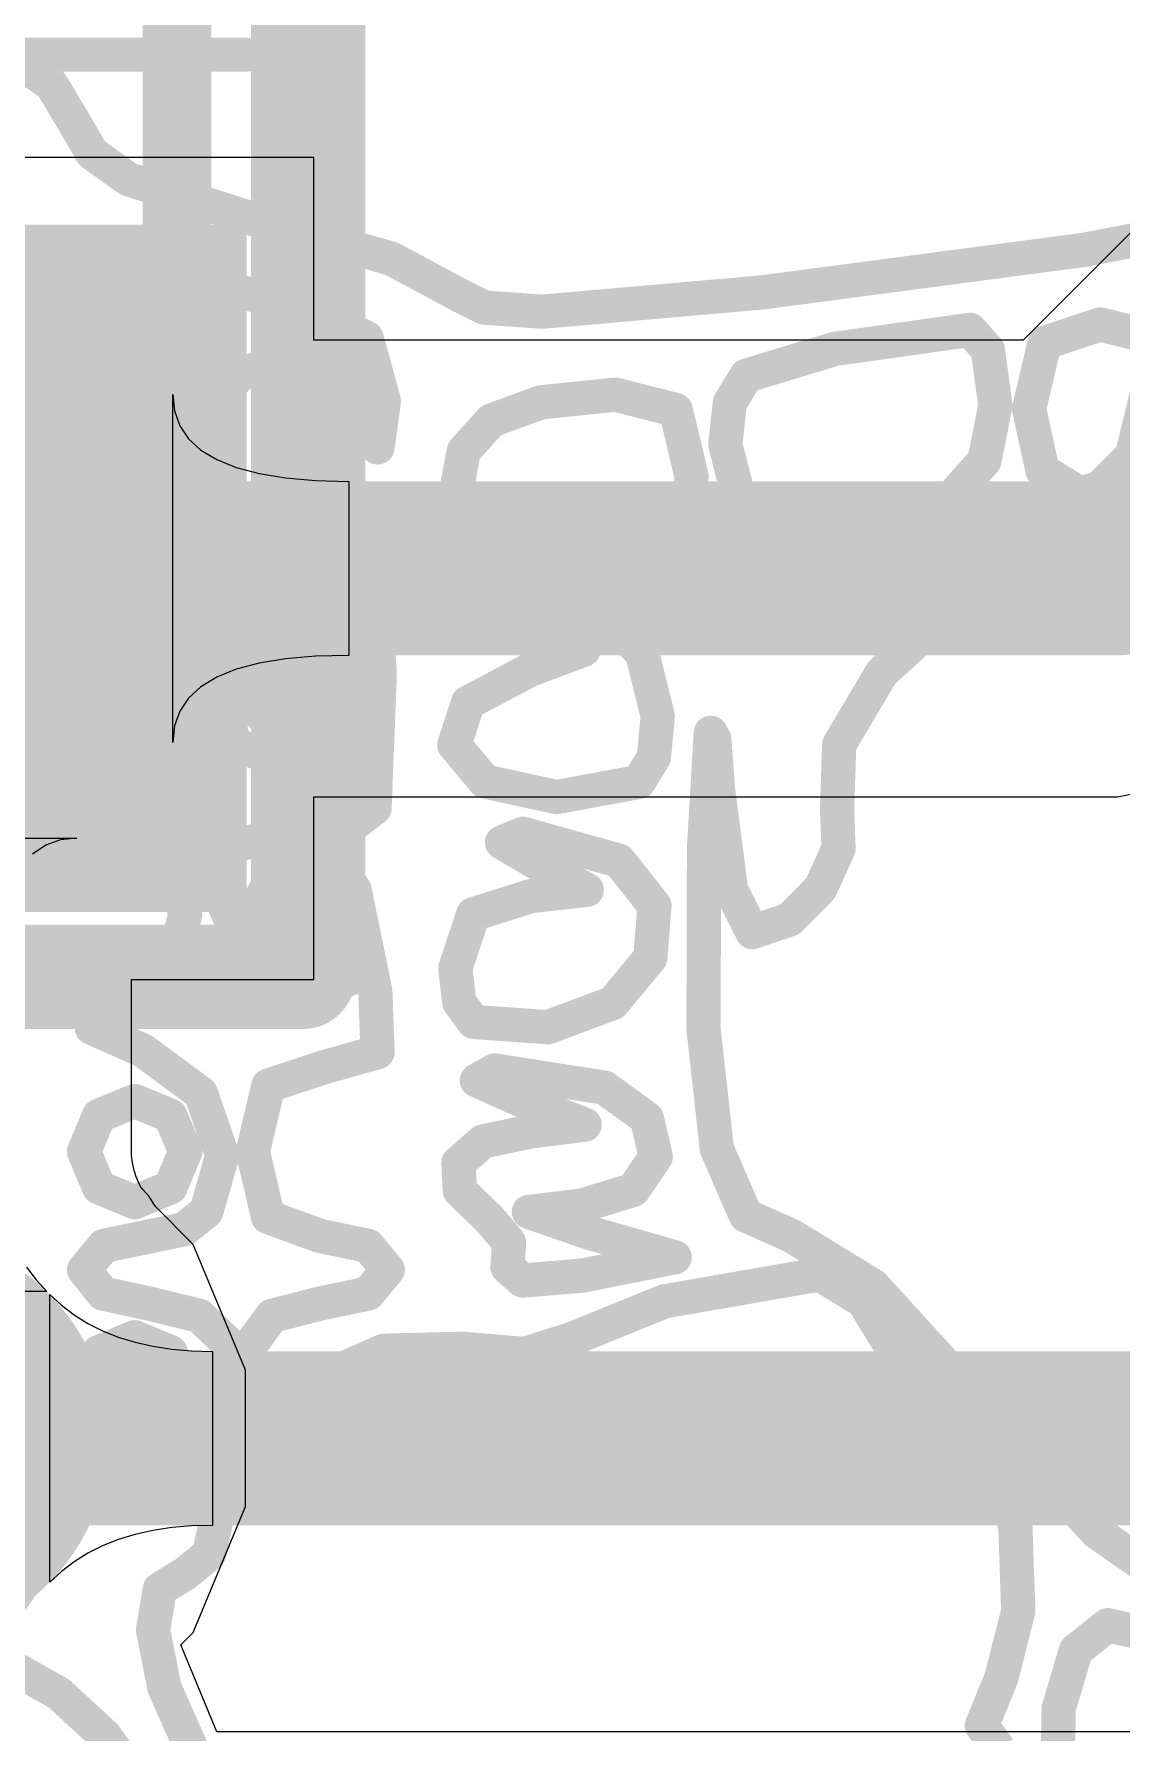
# Model space of a CAD drawing. Header units: inches. Extents: x 1.37 to 4.6, y 1.74 to 5.29.
# Drawn here: x 3.4752 to 3.5377, y 2.7634 to 2.8609 of the extents above; entities that cross this region are included whole.
import ezdxf

# ---------------------------------------------------------------- set-up
doc = ezdxf.new("R2010")
doc.units = ezdxf.units.IN
doc.header["$MEASUREMENT"] = 0
for name, color, linetype in [('BottomLayer', 5, 'Continuous'), ('BottomOverlay', 54, 'Continuous'), ('Mechanical13', 56, 'Continuous'), ('Mechanical15', 56, 'Continuous'), ('TopLayer', 1, 'Continuous'), ('TopOverlay', 2, 'Continuous'), ('TopPaste', 8, 'Continuous'), ('TopSolder', 216, 'Continuous')]:
    doc.layers.add(name, color=color, linetype=linetype)

# ---------------------------------------------------------------- blocks, each defined once
blk = doc.blocks.new('CAP_0603_167')
at = {"layer": 'TopLayer'}
blk.add_hatch(color=1, dxfattribs=at).paths.add_polyline_path([(0.011779, 0.018748), (0.043276, 0.018748), (0.043276, -0.012748), (0.011779, -0.012748)])
at = {"layer": 'TopPaste'}
blk.add_hatch(color=8, dxfattribs=at).paths.add_polyline_path([(0.011779, 0.018748), (0.043276, 0.018748), (0.043276, -0.012748), (0.011779, -0.012748)])
at = {"layer": 'TopSolder'}
blk.add_hatch(color=216, dxfattribs=at).paths.add_polyline_path([(0.007779, 0.022748), (0.047276, 0.022748), (0.047276, -0.016748), (0.007779, -0.016748)])
at = {"layer": 'Mechanical13', "const_width": 0.003937}
for points in [[(0.029496, 0.018748), (-0.033496, 0.018748)], [(0.029496, -0.012748), (0.029496, 0.018748)]]:
    blk.add_lwpolyline(points, dxfattribs=at)
at = {"layer": 'Mechanical13', "const_width": 0.001969}
blk.add_lwpolyline([(0.028512, 0.018748, 1), (0.03048, 0.018748, 1)], format="xyb", close=True, dxfattribs=at)
blk.add_lwpolyline([(0.028512, 0.018748, 1), (0.03048, 0.018748, 1)], format="xyb", close=True, dxfattribs=at)
at = {"layer": 'Mechanical15', "const_width": 0.001969}
for points in [[(0.05115, 0.028591), (-0.05515, 0.028591)], [(0.05115, -0.022591), (0.05115, 0.028591)], [(-0.002, -0.016685), (-0.002, 0.022685)]]:
    blk.add_lwpolyline(points, dxfattribs=at)
at = {"layer": 'Mechanical15', "const_width": 0.000984}
for points in [[(0.050658, 0.028591, 1), (0.051642, 0.028591, 1)], [(0.050658, 0.028591, 1), (0.051642, 0.028591, 1)], [(-0.002492, 0.022685, 1), (-0.001508, 0.022685, 1)]]:
    blk.add_lwpolyline(points, format="xyb", close=True, dxfattribs=at)
at = {"layer": 'TopOverlay', "const_width": 0.006}
for points in [[(0.051, 0.026), (-0.048, 0.026)], [(0.051, -0.02), (0.051, 0.026)]]:
    blk.add_lwpolyline(points, dxfattribs=at)
at = {"layer": 'TopOverlay', "const_width": 0.003}
blk.add_lwpolyline([(0.0495, 0.026, 1), (0.0525, 0.026, 1)], format="xyb", close=True, dxfattribs=at)
blk.add_lwpolyline([(0.0495, 0.026, 1), (0.0525, 0.026, 1)], format="xyb", close=True, dxfattribs=at)

msp = doc.modelspace()

# ---------------------------------------------------------------- hatches: boundary and pattern name
at = {"layer": 'BottomLayer'}
h = msp.add_hatch(color=5, dxfattribs=at)
edge = h.paths.add_edge_path()
edge.add_arc((3.467715, 2.780232), 0.011811, 0, 360)
at = {"layer": 'TopLayer'}
h = msp.add_hatch(color=1, dxfattribs=at)
edge = h.paths.add_edge_path()
edge.add_arc((3.467715, 2.780232), 0.011811, 0, 360)

# ---------------------------------------------------------------- linework, layer by layer
at = {"layer": 'BottomLayer'}
for p, q in [((3.47615, 2.771964), (3.47615, 2.788499)), ((3.47615, 2.788499), (3.47682, 2.787878)), ((3.47682, 2.787878), (3.477549, 2.787323)), ((3.477549, 2.787323), (3.478337, 2.786833)), ((3.478337, 2.786833), (3.479184, 2.786408)), ((3.479184, 2.786408), (3.48009, 2.786048)), ((3.48009, 2.786048), (3.481054, 2.785754)), ((3.481054, 2.785754), (3.482078, 2.785526)), ((3.482078, 2.785526), (3.48316, 2.785362)), ((3.48316, 2.785362), (3.484302, 2.785264)), ((3.484302, 2.785264), (3.485502, 2.785232)), ((3.485502, 2.785232), (3.485502, 2.775231)), ((3.481054, 2.774709), (3.48009, 2.774415)), ((3.482078, 2.774937), (3.481054, 2.774709)), ((3.48316, 2.775101), (3.482078, 2.774937)), ((3.484302, 2.775199), (3.48316, 2.775101)), ((3.485502, 2.775231), (3.484302, 2.775199)), ((3.479184, 2.774055), (3.478337, 2.77363)), ((3.48009, 2.774415), (3.479184, 2.774055)), ((3.477549, 2.77314), (3.47682, 2.772585)), ((3.478337, 2.77363), (3.477549, 2.77314)), ((3.47682, 2.772585), (3.47615, 2.771964))]:
    msp.add_line(p, q, dxfattribs=at)
at = {"layer": 'BottomLayer', "const_width": 0.01}
msp.add_lwpolyline([(3.467715, 2.780232), (4.042715, 2.780232)], dxfattribs=at)
at = {"layer": 'BottomOverlay', "const_width": 0.001969}
for points in [[(3.473609, 2.859864), (3.476244, 2.858052)], [(3.476244, 2.858052), (3.477578, 2.855821)], [(3.477578, 2.855821), (3.47858, 2.854095)], [(3.47858, 2.854095), (3.480669, 2.852597)], [(3.480669, 2.852597), (3.48843, 2.850123)], [(3.48843, 2.850123), (3.4958, 2.848032)], [(3.535589, 2.848535), (3.544677, 2.850281)], [(3.4958, 2.848032), (3.499589, 2.845992)], [(3.517123, 2.846095), (3.535589, 2.848535)], [(3.478122, 2.846322), (3.479119, 2.847514)], [(3.479119, 2.847514), (3.481517, 2.847472)], [(3.481517, 2.847472), (3.490248, 2.845365)], [(3.478122, 2.846322), (3.478977, 2.84486)], [(3.499589, 2.845992), (3.501114, 2.845224)], [(3.504479, 2.844985), (3.517123, 2.846095)], [(3.490248, 2.845365), (3.494357, 2.843485)], [(3.501114, 2.845224), (3.504479, 2.844985)], [(3.478977, 2.84486), (3.481032, 2.844252)], [(3.481032, 2.844252), (3.483174, 2.843002)], [(3.521293, 2.842849), (3.529054, 2.843941)], [(3.529054, 2.843941), (3.530082, 2.842796)], [(3.533343, 2.843191), (3.536538, 2.844252)], [(3.536538, 2.844252), (3.539408, 2.843542)], [(3.483174, 2.843002), (3.484167, 2.839886)], [(3.494357, 2.843485), (3.495359, 2.839849)], [(3.532449, 2.839401), (3.533343, 2.843191)], [(3.486963, 2.841314), (3.489763, 2.842311)], [(3.489763, 2.842311), (3.492563, 2.841314)], [(3.516199, 2.841307), (3.521293, 2.842849)], [(3.530082, 2.842796), (3.530509, 2.839609)], [(3.485279, 2.838916), (3.486963, 2.841314)], [(3.492563, 2.841314), (3.494247, 2.838916)], [(3.515245, 2.839745), (3.516199, 2.841307)], [(3.53827, 2.836331), (3.539448, 2.841182)], [(3.504385, 2.839776), (3.508681, 2.840218)], [(3.508681, 2.840218), (3.51214, 2.839332)], [(3.484167, 2.839886), (3.484536, 2.837211)], [(3.494992, 2.837184), (3.495359, 2.839849)], [(3.501534, 2.838731), (3.504385, 2.839776)], [(3.51214, 2.839332), (3.513047, 2.83552)], [(3.514987, 2.837338), (3.515245, 2.839745)], [(3.529891, 2.836433), (3.530509, 2.839609)], [(3.532449, 2.839401), (3.533226, 2.835843)], [(3.484536, 2.837211), (3.485279, 2.838916)], [(3.494247, 2.838916), (3.494992, 2.837184)], [(3.499953, 2.836972), (3.501534, 2.838731)], [(3.514987, 2.837338), (3.515953, 2.833584)], [(3.499465, 2.834389), (3.499953, 2.836972)], [(3.527957, 2.834259), (3.529891, 2.836433)], [(3.537415, 2.835073), (3.53827, 2.836331)], [(3.512822, 2.83297), (3.513047, 2.83552)], [(3.533226, 2.835843), (3.53536, 2.83455)], [(3.499465, 2.834389), (3.499766, 2.832561)], [(3.524592, 2.83301), (3.527957, 2.834259)], [(3.53536, 2.83455), (3.537415, 2.835073)], [(3.478399, 2.832763), (3.481281, 2.833753)], [(3.481281, 2.833753), (3.486368, 2.833803)], [(3.486368, 2.833803), (3.494614, 2.833062)], [(3.515953, 2.833584), (3.519678, 2.83261)], [(3.533352, 2.830646), (3.538814, 2.833511)], [(3.478166, 2.831201), (3.478399, 2.832763)], [(3.494614, 2.833062), (3.495118, 2.824106)], [(3.499766, 2.832561), (3.500835, 2.831421)], [(3.511883, 2.831502), (3.512822, 2.83297)], [(3.519678, 2.83261), (3.524592, 2.83301)], [(3.500835, 2.831421), (3.506256, 2.83067)], [(3.506256, 2.83067), (3.511883, 2.831502)], [(3.478166, 2.831201), (3.481032, 2.829432)], [(3.528139, 2.828005), (3.533352, 2.830646)], [(3.481032, 2.829432), (3.483328, 2.827127)], [(3.486782, 2.827684), (3.490248, 2.828504)], [(3.490248, 2.828504), (3.492923, 2.828135)], [(3.50221, 2.828063), (3.502701, 2.828594)], [(3.502701, 2.828594), (3.508037, 2.827552)], [(3.485883, 2.823879), (3.486782, 2.827684)], [(3.488821, 2.825952), (3.491219, 2.827393)], [(3.491219, 2.827393), (3.492923, 2.828135)], [(3.50221, 2.828063), (3.504211, 2.826979)], [(3.508037, 2.827552), (3.510205, 2.825356)], [(3.523987, 2.824236), (3.528139, 2.828005)], [(3.483328, 2.827127), (3.483967, 2.823624)], [(3.504211, 2.826979), (3.506846, 2.825553)], [(3.487823, 2.823737), (3.488821, 2.825952)], [(3.503725, 2.824387), (3.506846, 2.825553)], [(3.510205, 2.825356), (3.511106, 2.821731)], [(3.500198, 2.822516), (3.503725, 2.824387)], [(3.483017, 2.820409), (3.483967, 2.823624)], [(3.485883, 2.823879), (3.486756, 2.82012)], [(3.487823, 2.823737), (3.488344, 2.821778)], [(3.492359, 2.823394), (3.49311, 2.824212)], [(3.49311, 2.824212), (3.493491, 2.822424)], [(3.49482, 2.816452), (3.495118, 2.824106)], [(3.521533, 2.820104), (3.523987, 2.824236)], [(3.491087, 2.82157), (3.492359, 2.823394)], [(3.492586, 2.819918), (3.493491, 2.822424)], [(3.499407, 2.820088), (3.500198, 2.822516)], [(3.488344, 2.821778), (3.48959, 2.821044)], [(3.48959, 2.821044), (3.491087, 2.82157)], [(3.510879, 2.819375), (3.511106, 2.821731)], [(3.513763, 2.814177), (3.514151, 2.82078)], [(3.514151, 2.82078), (3.514355, 2.820407)], [(3.480547, 2.81897), (3.483017, 2.820409)], [(3.486756, 2.82012), (3.489763, 2.819028)], [(3.489763, 2.819028), (3.492586, 2.819918)], [(3.499407, 2.820088), (3.501166, 2.817985)], [(3.514355, 2.820407), (3.514562, 2.817573)], [(3.521413, 2.81637), (3.521533, 2.820104)], [(3.478121, 2.818637), (3.480547, 2.81897)], [(3.478121, 2.818637), (3.480547, 2.816933)], [(3.510013, 2.81796), (3.510879, 2.819375)], [(3.501166, 2.817985), (3.505285, 2.817088)], [(3.505285, 2.817088), (3.510013, 2.81796)], [(3.514562, 2.817573), (3.515318, 2.811749)], [(3.480547, 2.816933), (3.482945, 2.814181)], [(3.493383, 2.815357), (3.49482, 2.816452)], [(3.521413, 2.81637), (3.521497, 2.814131)], [(3.486705, 2.814299), (3.490617, 2.815147)], [(3.490617, 2.815147), (3.493383, 2.815357)], [(3.502151, 2.81448), (3.503345, 2.814981)], [(3.503345, 2.814981), (3.508871, 2.81343)], [(3.482945, 2.814181), (3.483942, 2.810343)], [(3.48613, 2.812965), (3.486705, 2.814299)], [(3.502151, 2.81448), (3.504315, 2.813207)], [(3.513733, 2.803773), (3.513763, 2.814177)], [(3.520453, 2.811836), (3.521497, 2.814131)], [(3.48613, 2.812965), (3.486232, 2.810782)], [(3.488729, 2.81213), (3.490727, 2.813163)], [(3.490727, 2.813163), (3.492735, 2.813127)], [(3.492735, 2.813127), (3.493671, 2.811752)], [(3.504315, 2.813207), (3.507023, 2.811757)], [(3.508871, 2.81343), (3.510913, 2.810855)], [(3.487823, 2.810297), (3.488729, 2.81213)], [(3.493671, 2.811752), (3.494866, 2.805931)], [(3.50383, 2.811403), (3.507023, 2.811757)], [(3.515318, 2.811749), (3.516539, 2.809327)], [(3.518671, 2.810048), (3.520453, 2.811836)], [(3.486232, 2.810782), (3.487594, 2.807626)], [(3.500494, 2.810354), (3.50383, 2.811403)], [(3.510678, 2.807856), (3.510913, 2.810855)], [(3.483005, 2.806754), (3.483942, 2.810343)], [(3.487823, 2.810297), (3.488678, 2.808146)], [(3.499465, 2.807258), (3.500494, 2.810354)], [(3.516539, 2.809327), (3.518671, 2.810048)], [(3.488678, 2.808146), (3.490733, 2.807062)], [(3.508518, 2.805252), (3.510678, 2.807856)], [(3.487594, 2.807626), (3.490248, 2.806577)], [(3.490733, 2.807062), (3.491792, 2.806787)], [(3.499465, 2.807258), (3.499694, 2.805297)], [(3.480547, 2.804823), (3.483005, 2.806754)], [(3.490248, 2.806577), (3.491792, 2.806787)], [(3.494866, 2.805931), (3.494995, 2.802428)], [(3.499694, 2.805297), (3.500519, 2.804165)], [(3.504783, 2.803863), (3.508518, 2.805252)], [(3.478567, 2.803827), (3.480547, 2.804823)], [(3.500519, 2.804165), (3.504783, 2.803863)], [(3.478567, 2.803827), (3.481517, 2.802514)], [(3.513733, 2.803773), (3.5145, 2.796872)], [(3.481517, 2.802514), (3.484839, 2.800066)], [(3.491931, 2.801566), (3.494995, 2.802428)], [(3.488719, 2.800507), (3.491931, 2.801566)], [(3.500704, 2.800807), (3.501731, 2.801371)], [(3.501731, 2.801371), (3.508037, 2.800388)], [(3.484839, 2.800066), (3.486072, 2.796492)], [(3.487823, 2.796715), (3.488719, 2.800507)], [(3.500704, 2.800807), (3.503345, 2.799625)], [(3.508037, 2.800388), (3.51048, 2.798614)], [(3.478977, 2.79877), (3.481032, 2.799625)], [(3.481032, 2.799625), (3.483087, 2.79877)], [(3.503345, 2.799625), (3.506903, 2.798262)], [(3.478122, 2.796715), (3.478977, 2.79877)], [(3.483087, 2.79877), (3.483942, 2.796715)], [(3.50383, 2.797879), (3.506903, 2.798262)], [(3.51048, 2.798614), (3.510988, 2.796419)], [(3.499647, 2.796066), (3.501062, 2.797301)], [(3.501062, 2.797301), (3.50383, 2.797879)], [(3.478122, 2.796715), (3.478977, 2.794659)], [(3.483087, 2.794659), (3.483942, 2.796715)], [(3.485149, 2.793267), (3.486072, 2.796492)], [(3.487823, 2.796715), (3.488696, 2.792956)], [(3.509696, 2.794514), (3.510988, 2.796419)], [(3.5145, 2.796872), (3.516161, 2.793045)], [(3.499647, 2.796066), (3.499725, 2.794472)], [(3.478977, 2.794659), (3.481032, 2.793804)], [(3.481032, 2.793804), (3.483087, 2.794659)], [(3.499725, 2.794472), (3.501436, 2.792815)], [(3.506741, 2.79361), (3.509696, 2.794514)], [(3.483858, 2.792245), (3.485149, 2.793267)], [(3.503695, 2.793246), (3.506741, 2.79361)], [(3.503695, 2.793246), (3.507226, 2.792029)], [(3.482002, 2.791864), (3.483858, 2.792245)], [(3.488696, 2.792956), (3.491704, 2.791864)], [(3.501436, 2.792815), (3.502552, 2.791505)], [(3.516161, 2.793045), (3.518813, 2.791864)], [(3.478122, 2.789924), (3.479261, 2.791294)], [(3.479261, 2.791294), (3.482002, 2.791864)], [(3.491704, 2.791864), (3.494444, 2.791294)], [(3.494444, 2.791294), (3.495584, 2.789924)], [(3.502466, 2.790069), (3.502552, 2.791505)], [(3.507226, 2.792029), (3.512077, 2.79064)], [(3.518813, 2.791864), (3.523483, 2.789002)], [(3.506799, 2.789592), (3.512077, 2.79064)], [(3.478122, 2.789924), (3.479214, 2.788553)], [(3.494444, 2.788553), (3.495584, 2.789924)], [(3.502466, 2.790069), (3.503349, 2.7893)], [(3.503349, 2.7893), (3.506799, 2.789592)], [(3.511494, 2.788107), (3.520416, 2.78966)], [(3.520416, 2.78966), (3.522918, 2.788127)], [(3.479214, 2.788553), (3.481841, 2.787984)], [(3.491704, 2.787984), (3.494444, 2.788553)], [(3.523483, 2.789002), (3.529789, 2.782085)], [(3.481841, 2.787984), (3.484755, 2.787271)], [(3.488918, 2.787271), (3.491704, 2.787984)], [(3.506155, 2.785938), (3.511494, 2.788107)], [(3.522918, 2.788127), (3.525396, 2.78407)], [(3.484755, 2.787271), (3.486539, 2.785558)], [(3.48767, 2.785558), (3.488918, 2.787271)], [(3.478977, 2.785188), (3.481032, 2.786043)], [(3.481032, 2.786043), (3.483087, 2.785188)], [(3.486539, 2.785558), (3.487351, 2.784103)], [(3.487351, 2.784103), (3.48767, 2.785558)], [(3.495353, 2.78527), (3.499853, 2.78538)], [(3.499853, 2.78538), (3.503461, 2.785084)], [(3.503461, 2.785084), (3.506155, 2.785938)], [(3.47234, 2.78448), (3.475592, 2.780594)], [(3.478122, 2.783133), (3.478977, 2.785188)], [(3.483087, 2.785188), (3.483942, 2.783133)], [(3.490809, 2.783253), (3.495353, 2.78527)], [(3.525396, 2.78407), (3.527497, 2.780298)], [(3.478122, 2.783133), (3.478977, 2.781077)], [(3.483087, 2.781077), (3.483942, 2.783133)], [(3.487293, 2.780029), (3.490809, 2.783253)], [(3.529789, 2.782085), (3.536308, 2.774864)], [(3.475592, 2.780594), (3.47624, 2.775589)], [(3.478977, 2.781077), (3.481032, 2.780222)], [(3.481032, 2.780222), (3.483087, 2.781077)], [(3.485883, 2.776297), (3.487293, 2.780029)], [(3.527497, 2.780298), (3.529089, 2.779448)], [(3.529089, 2.779448), (3.529923, 2.779702)], [(3.529923, 2.779702), (3.530654, 2.778894)], [(3.530654, 2.778894), (3.531663, 2.775144)], [(3.475423, 2.773042), (3.47624, 2.775589)], [(3.485313, 2.773588), (3.485883, 2.776297)], [(3.531663, 2.775144), (3.531829, 2.770305)], [(3.536308, 2.774864), (3.54151, 2.771235)], [(3.473756, 2.770666), (3.475423, 2.773042)], [(3.483942, 2.772461), (3.485313, 2.773588)], [(3.482481, 2.771568), (3.483942, 2.772461)], [(3.482087, 2.769219), (3.482481, 2.771568)], [(3.530862, 2.766485), (3.531829, 2.770305)], [(3.482087, 2.769219), (3.482738, 2.765913)], [(3.535145, 2.768046), (3.536969, 2.769493)], [(3.536969, 2.769493), (3.539543, 2.768915)], [(3.534152, 2.764709), (3.535145, 2.768046)], [(3.473791, 2.767195), (3.476682, 2.765565)], [(3.482738, 2.765913), (3.48441, 2.762147)], [(3.529734, 2.763719), (3.530862, 2.766485)], [(3.476682, 2.765565), (3.479326, 2.763122)], [(3.53407, 2.759617), (3.534152, 2.764709)], [(3.479326, 2.763122), (3.481255, 2.760394)], [(3.529734, 2.763719), (3.530727, 2.762364)]]:
    msp.add_lwpolyline(points, dxfattribs=at)
at = {"layer": 'BottomOverlay', "const_width": 0.000984}
for points in [[(3.475752, 2.858052, 1), (3.476736, 2.858052, 1)], [(3.475752, 2.858052, 1), (3.476736, 2.858052, 1)], [(3.477086, 2.855821, 1), (3.47807, 2.855821, 1)], [(3.477086, 2.855821, 1), (3.47807, 2.855821, 1)], [(3.478088, 2.854095, 1), (3.479072, 2.854095, 1)], [(3.478088, 2.854095, 1), (3.479072, 2.854095, 1)], [(3.480177, 2.852597, 1), (3.481162, 2.852597, 1)], [(3.480177, 2.852597, 1), (3.481162, 2.852597, 1)], [(3.487938, 2.850123, 1), (3.488922, 2.850123, 1)], [(3.487938, 2.850123, 1), (3.488922, 2.850123, 1)], [(3.495308, 2.848032, 1), (3.496292, 2.848032, 1)], [(3.495308, 2.848032, 1), (3.496292, 2.848032, 1)], [(3.535097, 2.848535, 1), (3.536081, 2.848535, 1)], [(3.535097, 2.848535, 1), (3.536081, 2.848535, 1)], [(3.478627, 2.847514, 1), (3.479611, 2.847514, 1)], [(3.478627, 2.847514, 1), (3.479611, 2.847514, 1)], [(3.481025, 2.847472, 1), (3.482009, 2.847472, 1)], [(3.481025, 2.847472, 1), (3.482009, 2.847472, 1)], [(3.477629, 2.846322, 1), (3.478614, 2.846322, 1)], [(3.477629, 2.846322, 1), (3.478614, 2.846322, 1)], [(3.499097, 2.845992, 1), (3.500081, 2.845992, 1)], [(3.499097, 2.845992, 1), (3.500081, 2.845992, 1)], [(3.516631, 2.846095, 1), (3.517615, 2.846095, 1)], [(3.516631, 2.846095, 1), (3.517615, 2.846095, 1)], [(3.489756, 2.845365, 1), (3.49074, 2.845365, 1)], [(3.489756, 2.845365, 1), (3.49074, 2.845365, 1)], [(3.500622, 2.845224, 1), (3.501606, 2.845224, 1)], [(3.500622, 2.845224, 1), (3.501606, 2.845224, 1)], [(3.503987, 2.844985, 1), (3.504971, 2.844985, 1)], [(3.503987, 2.844985, 1), (3.504971, 2.844985, 1)], [(3.478484, 2.84486, 1), (3.479469, 2.84486, 1)], [(3.478484, 2.84486, 1), (3.479469, 2.84486, 1)], [(3.48054, 2.844252, 1), (3.481524, 2.844252, 1)], [(3.48054, 2.844252, 1), (3.481524, 2.844252, 1)], [(3.528562, 2.843941, 1), (3.529546, 2.843941, 1)], [(3.528562, 2.843941, 1), (3.529546, 2.843941, 1)], [(3.536046, 2.844252, 1), (3.53703, 2.844252, 1)], [(3.536046, 2.844252, 1), (3.53703, 2.844252, 1)], [(3.482682, 2.843002, 1), (3.483666, 2.843002, 1)], [(3.482682, 2.843002, 1), (3.483666, 2.843002, 1)], [(3.493865, 2.843485, 1), (3.494849, 2.843485, 1)], [(3.493865, 2.843485, 1), (3.494849, 2.843485, 1)], [(3.532851, 2.843191, 1), (3.533835, 2.843191, 1)], [(3.532851, 2.843191, 1), (3.533835, 2.843191, 1)], [(3.489271, 2.842311, 1), (3.490255, 2.842311, 1)], [(3.489271, 2.842311, 1), (3.490255, 2.842311, 1)], [(3.520801, 2.842849, 1), (3.521785, 2.842849, 1)], [(3.520801, 2.842849, 1), (3.521785, 2.842849, 1)], [(3.52959, 2.842796, 1), (3.530574, 2.842796, 1)], [(3.52959, 2.842796, 1), (3.530574, 2.842796, 1)], [(3.486471, 2.841314, 1), (3.487455, 2.841314, 1)], [(3.486471, 2.841314, 1), (3.487455, 2.841314, 1)], [(3.492071, 2.841314, 1), (3.493056, 2.841314, 1)], [(3.492071, 2.841314, 1), (3.493056, 2.841314, 1)], [(3.515707, 2.841307, 1), (3.516691, 2.841307, 1)], [(3.515707, 2.841307, 1), (3.516691, 2.841307, 1)], [(3.508189, 2.840218, 1), (3.509173, 2.840218, 1)], [(3.508189, 2.840218, 1), (3.509173, 2.840218, 1)], [(3.483675, 2.839886, 1), (3.48466, 2.839886, 1)], [(3.483675, 2.839886, 1), (3.48466, 2.839886, 1)], [(3.494867, 2.839849, 1), (3.495851, 2.839849, 1)], [(3.494867, 2.839849, 1), (3.495851, 2.839849, 1)], [(3.503893, 2.839776, 1), (3.504877, 2.839776, 1)], [(3.503893, 2.839776, 1), (3.504877, 2.839776, 1)], [(3.511648, 2.839332, 1), (3.512632, 2.839332, 1)], [(3.511648, 2.839332, 1), (3.512632, 2.839332, 1)], [(3.514752, 2.839745, 1), (3.515737, 2.839745, 1)], [(3.514752, 2.839745, 1), (3.515737, 2.839745, 1)], [(3.530017, 2.839609, 1), (3.531001, 2.839609, 1)], [(3.530017, 2.839609, 1), (3.531001, 2.839609, 1)], [(3.531957, 2.839401, 1), (3.532942, 2.839401, 1)], [(3.531957, 2.839401, 1), (3.532942, 2.839401, 1)], [(3.484787, 2.838916, 1), (3.485771, 2.838916, 1)], [(3.484787, 2.838916, 1), (3.485771, 2.838916, 1)], [(3.493755, 2.838916, 1), (3.494739, 2.838916, 1)], [(3.493755, 2.838916, 1), (3.494739, 2.838916, 1)], [(3.501042, 2.838731, 1), (3.502026, 2.838731, 1)], [(3.501042, 2.838731, 1), (3.502026, 2.838731, 1)], [(3.484044, 2.837211, 1), (3.485028, 2.837211, 1)], [(3.484044, 2.837211, 1), (3.485028, 2.837211, 1)], [(3.494499, 2.837184, 1), (3.495484, 2.837184, 1)], [(3.494499, 2.837184, 1), (3.495484, 2.837184, 1)], [(3.514495, 2.837338, 1), (3.515479, 2.837338, 1)], [(3.514495, 2.837338, 1), (3.515479, 2.837338, 1)], [(3.499461, 2.836972, 1), (3.500445, 2.836972, 1)], [(3.499461, 2.836972, 1), (3.500445, 2.836972, 1)], [(3.529398, 2.836433, 1), (3.530383, 2.836433, 1)], [(3.529398, 2.836433, 1), (3.530383, 2.836433, 1)], [(3.537778, 2.836331, 1), (3.538762, 2.836331, 1)], [(3.537778, 2.836331, 1), (3.538762, 2.836331, 1)], [(3.512555, 2.83552, 1), (3.513539, 2.83552, 1)], [(3.512555, 2.83552, 1), (3.513539, 2.83552, 1)], [(3.532734, 2.835843, 1), (3.533718, 2.835843, 1)], [(3.532734, 2.835843, 1), (3.533718, 2.835843, 1)], [(3.498973, 2.834389, 1), (3.499957, 2.834389, 1)], [(3.498973, 2.834389, 1), (3.499957, 2.834389, 1)], [(3.527465, 2.834259, 1), (3.528449, 2.834259, 1)], [(3.527465, 2.834259, 1), (3.528449, 2.834259, 1)], [(3.534868, 2.83455, 1), (3.535852, 2.83455, 1)], [(3.534868, 2.83455, 1), (3.535852, 2.83455, 1)], [(3.536923, 2.835073, 1), (3.537907, 2.835073, 1)], [(3.536923, 2.835073, 1), (3.537907, 2.835073, 1)], [(3.480789, 2.833753, 1), (3.481774, 2.833753, 1)], [(3.480789, 2.833753, 1), (3.481774, 2.833753, 1)], [(3.485876, 2.833803, 1), (3.48686, 2.833803, 1)], [(3.485876, 2.833803, 1), (3.48686, 2.833803, 1)], [(3.515461, 2.833584, 1), (3.516445, 2.833584, 1)], [(3.515461, 2.833584, 1), (3.516445, 2.833584, 1)], [(3.477907, 2.832763, 1), (3.478891, 2.832763, 1)], [(3.477907, 2.832763, 1), (3.478891, 2.832763, 1)], [(3.494122, 2.833062, 1), (3.495106, 2.833062, 1)], [(3.494122, 2.833062, 1), (3.495106, 2.833062, 1)], [(3.499274, 2.832561, 1), (3.500259, 2.832561, 1)], [(3.499274, 2.832561, 1), (3.500259, 2.832561, 1)], [(3.51233, 2.83297, 1), (3.513314, 2.83297, 1)], [(3.51233, 2.83297, 1), (3.513314, 2.83297, 1)], [(3.519186, 2.83261, 1), (3.520171, 2.83261, 1)], [(3.519186, 2.83261, 1), (3.520171, 2.83261, 1)], [(3.5241, 2.83301, 1), (3.525084, 2.83301, 1)], [(3.5241, 2.83301, 1), (3.525084, 2.83301, 1)], [(3.500343, 2.831421, 1), (3.501327, 2.831421, 1)], [(3.500343, 2.831421, 1), (3.501327, 2.831421, 1)], [(3.511391, 2.831502, 1), (3.512375, 2.831502, 1)], [(3.511391, 2.831502, 1), (3.512375, 2.831502, 1)], [(3.477674, 2.831201, 1), (3.478658, 2.831201, 1)], [(3.477674, 2.831201, 1), (3.478658, 2.831201, 1)], [(3.505764, 2.83067, 1), (3.506748, 2.83067, 1)], [(3.505764, 2.83067, 1), (3.506748, 2.83067, 1)], [(3.53286, 2.830646, 1), (3.533844, 2.830646, 1)], [(3.53286, 2.830646, 1), (3.533844, 2.830646, 1)], [(3.48054, 2.829432, 1), (3.481524, 2.829432, 1)], [(3.48054, 2.829432, 1), (3.481524, 2.829432, 1)], [(3.489756, 2.828504, 1), (3.49074, 2.828504, 1)], [(3.489756, 2.828504, 1), (3.49074, 2.828504, 1)], [(3.502209, 2.828594, 1), (3.503193, 2.828594, 1)], [(3.502209, 2.828594, 1), (3.503193, 2.828594, 1)], [(3.48629, 2.827684, 1), (3.487274, 2.827684, 1)], [(3.48629, 2.827684, 1), (3.487274, 2.827684, 1)], [(3.490726, 2.827393, 1), (3.491711, 2.827393, 1)], [(3.490726, 2.827393, 1), (3.491711, 2.827393, 1)], [(3.492431, 2.828135, 1), (3.493416, 2.828135, 1)], [(3.492431, 2.828135, 1), (3.493416, 2.828135, 1)], [(3.501718, 2.828063, 1), (3.502702, 2.828063, 1)], [(3.501718, 2.828063, 1), (3.502702, 2.828063, 1)], [(3.507545, 2.827552, 1), (3.508529, 2.827552, 1)], [(3.507545, 2.827552, 1), (3.508529, 2.827552, 1)], [(3.527647, 2.828005, 1), (3.528632, 2.828005, 1)], [(3.527647, 2.828005, 1), (3.528632, 2.828005, 1)], [(3.482836, 2.827127, 1), (3.48382, 2.827127, 1)], [(3.482836, 2.827127, 1), (3.48382, 2.827127, 1)], [(3.503719, 2.826979, 1), (3.504703, 2.826979, 1)], [(3.503719, 2.826979, 1), (3.504703, 2.826979, 1)], [(3.488329, 2.825952, 1), (3.489313, 2.825952, 1)], [(3.488329, 2.825952, 1), (3.489313, 2.825952, 1)], [(3.506354, 2.825553, 1), (3.507338, 2.825553, 1)], [(3.506354, 2.825553, 1), (3.507338, 2.825553, 1)], [(3.509713, 2.825356, 1), (3.510697, 2.825356, 1)], [(3.509713, 2.825356, 1), (3.510697, 2.825356, 1)], [(3.503233, 2.824387, 1), (3.504218, 2.824387, 1)], [(3.503233, 2.824387, 1), (3.504218, 2.824387, 1)], [(3.483475, 2.823624, 1), (3.484459, 2.823624, 1)], [(3.483475, 2.823624, 1), (3.484459, 2.823624, 1)], [(3.485391, 2.823879, 1), (3.486375, 2.823879, 1)], [(3.485391, 2.823879, 1), (3.486375, 2.823879, 1)], [(3.487331, 2.823737, 1), (3.488315, 2.823737, 1)], [(3.487331, 2.823737, 1), (3.488315, 2.823737, 1)], [(3.492618, 2.824212, 1), (3.493602, 2.824212, 1)], [(3.492618, 2.824212, 1), (3.493602, 2.824212, 1)], [(3.494626, 2.824106, 1), (3.495611, 2.824106, 1)], [(3.494626, 2.824106, 1), (3.495611, 2.824106, 1)], [(3.523495, 2.824236, 1), (3.524479, 2.824236, 1)], [(3.523495, 2.824236, 1), (3.524479, 2.824236, 1)], [(3.491867, 2.823394, 1), (3.492851, 2.823394, 1)], [(3.491867, 2.823394, 1), (3.492851, 2.823394, 1)], [(3.492999, 2.822424, 1), (3.493983, 2.822424, 1)], [(3.492999, 2.822424, 1), (3.493983, 2.822424, 1)], [(3.499706, 2.822516, 1), (3.50069, 2.822516, 1)], [(3.499706, 2.822516, 1), (3.50069, 2.822516, 1)], [(3.487852, 2.821778, 1), (3.488836, 2.821778, 1)], [(3.487852, 2.821778, 1), (3.488836, 2.821778, 1)], [(3.490594, 2.82157, 1), (3.491579, 2.82157, 1)], [(3.490594, 2.82157, 1), (3.491579, 2.82157, 1)], [(3.510614, 2.821731, 1), (3.511598, 2.821731, 1)], [(3.510614, 2.821731, 1), (3.511598, 2.821731, 1)], [(3.489098, 2.821044, 1), (3.490082, 2.821044, 1)], [(3.489098, 2.821044, 1), (3.490082, 2.821044, 1)], [(3.513659, 2.82078, 1), (3.514644, 2.82078, 1)], [(3.513659, 2.82078, 1), (3.514644, 2.82078, 1)], [(3.482525, 2.820409, 1), (3.483509, 2.820409, 1)], [(3.482525, 2.820409, 1), (3.483509, 2.820409, 1)], [(3.486264, 2.82012, 1), (3.487248, 2.82012, 1)], [(3.486264, 2.82012, 1), (3.487248, 2.82012, 1)], [(3.492094, 2.819918, 1), (3.493078, 2.819918, 1)], [(3.492094, 2.819918, 1), (3.493078, 2.819918, 1)], [(3.498915, 2.820088, 1), (3.499899, 2.820088, 1)], [(3.498915, 2.820088, 1), (3.499899, 2.820088, 1)], [(3.513863, 2.820407, 1), (3.514847, 2.820407, 1)], [(3.513863, 2.820407, 1), (3.514847, 2.820407, 1)], [(3.521041, 2.820104, 1), (3.522025, 2.820104, 1)], [(3.521041, 2.820104, 1), (3.522025, 2.820104, 1)], [(3.477629, 2.818637, 1), (3.478613, 2.818637, 1)], [(3.477629, 2.818637, 1), (3.478613, 2.818637, 1)], [(3.480055, 2.81897, 1), (3.481039, 2.81897, 1)], [(3.480055, 2.81897, 1), (3.481039, 2.81897, 1)], [(3.489271, 2.819028, 1), (3.490255, 2.819028, 1)], [(3.489271, 2.819028, 1), (3.490255, 2.819028, 1)], [(3.510386, 2.819375, 1), (3.511371, 2.819375, 1)], [(3.510386, 2.819375, 1), (3.511371, 2.819375, 1)], [(3.500674, 2.817985, 1), (3.501658, 2.817985, 1)], [(3.500674, 2.817985, 1), (3.501658, 2.817985, 1)], [(3.509521, 2.81796, 1), (3.510506, 2.81796, 1)], [(3.509521, 2.81796, 1), (3.510506, 2.81796, 1)], [(3.51407, 2.817573, 1), (3.515054, 2.817573, 1)], [(3.51407, 2.817573, 1), (3.515054, 2.817573, 1)], [(3.480055, 2.816933, 1), (3.481039, 2.816933, 1)], [(3.480055, 2.816933, 1), (3.481039, 2.816933, 1)], [(3.504793, 2.817088, 1), (3.505778, 2.817088, 1)], [(3.504793, 2.817088, 1), (3.505778, 2.817088, 1)], [(3.494328, 2.816452, 1), (3.495312, 2.816452, 1)], [(3.494328, 2.816452, 1), (3.495312, 2.816452, 1)], [(3.520921, 2.81637, 1), (3.521905, 2.81637, 1)], [(3.520921, 2.81637, 1), (3.521905, 2.81637, 1)], [(3.490125, 2.815147, 1), (3.491109, 2.815147, 1)], [(3.490125, 2.815147, 1), (3.491109, 2.815147, 1)], [(3.492891, 2.815357, 1), (3.493875, 2.815357, 1)], [(3.492891, 2.815357, 1), (3.493875, 2.815357, 1)], [(3.502853, 2.814981, 1), (3.503837, 2.814981, 1)], [(3.502853, 2.814981, 1), (3.503837, 2.814981, 1)], [(3.482453, 2.814181, 1), (3.483437, 2.814181, 1)], [(3.482453, 2.814181, 1), (3.483437, 2.814181, 1)], [(3.486213, 2.814299, 1), (3.487197, 2.814299, 1)], [(3.486213, 2.814299, 1), (3.487197, 2.814299, 1)], [(3.501659, 2.81448, 1), (3.502643, 2.81448, 1)], [(3.501659, 2.81448, 1), (3.502643, 2.81448, 1)], [(3.51327, 2.814177, 1), (3.514255, 2.814177, 1)], [(3.51327, 2.814177, 1), (3.514255, 2.814177, 1)], [(3.521005, 2.814131, 1), (3.521989, 2.814131, 1)], [(3.521005, 2.814131, 1), (3.521989, 2.814131, 1)], [(3.485638, 2.812965, 1), (3.486623, 2.812965, 1)], [(3.485638, 2.812965, 1), (3.486623, 2.812965, 1)], [(3.490235, 2.813163, 1), (3.49122, 2.813163, 1)], [(3.490235, 2.813163, 1), (3.49122, 2.813163, 1)], [(3.492243, 2.813127, 1), (3.493227, 2.813127, 1)], [(3.492243, 2.813127, 1), (3.493227, 2.813127, 1)], [(3.503823, 2.813207, 1), (3.504808, 2.813207, 1)], [(3.503823, 2.813207, 1), (3.504808, 2.813207, 1)], [(3.508379, 2.81343, 1), (3.509363, 2.81343, 1)], [(3.508379, 2.81343, 1), (3.509363, 2.81343, 1)], [(3.488237, 2.81213, 1), (3.489222, 2.81213, 1)], [(3.488237, 2.81213, 1), (3.489222, 2.81213, 1)], [(3.493179, 2.811752, 1), (3.494163, 2.811752, 1)], [(3.493179, 2.811752, 1), (3.494163, 2.811752, 1)], [(3.506531, 2.811757, 1), (3.507515, 2.811757, 1)], [(3.506531, 2.811757, 1), (3.507515, 2.811757, 1)], [(3.514826, 2.811749, 1), (3.515811, 2.811749, 1)], [(3.514826, 2.811749, 1), (3.515811, 2.811749, 1)], [(3.519961, 2.811836, 1), (3.520945, 2.811836, 1)], [(3.519961, 2.811836, 1), (3.520945, 2.811836, 1)], [(3.48574, 2.810782, 1), (3.486724, 2.810782, 1)], [(3.48574, 2.810782, 1), (3.486724, 2.810782, 1)], [(3.503338, 2.811403, 1), (3.504322, 2.811403, 1)], [(3.503338, 2.811403, 1), (3.504322, 2.811403, 1)], [(3.51042, 2.810855, 1), (3.511405, 2.810855, 1)], [(3.51042, 2.810855, 1), (3.511405, 2.810855, 1)], [(3.48345, 2.810343, 1), (3.484435, 2.810343, 1)], [(3.48345, 2.810343, 1), (3.484435, 2.810343, 1)], [(3.487331, 2.810297, 1), (3.488315, 2.810297, 1)], [(3.487331, 2.810297, 1), (3.488315, 2.810297, 1)], [(3.500002, 2.810354, 1), (3.500986, 2.810354, 1)], [(3.500002, 2.810354, 1), (3.500986, 2.810354, 1)], [(3.518179, 2.810048, 1), (3.519163, 2.810048, 1)], [(3.518179, 2.810048, 1), (3.519163, 2.810048, 1)], [(3.516047, 2.809327, 1), (3.517031, 2.809327, 1)], [(3.516047, 2.809327, 1), (3.517031, 2.809327, 1)], [(3.488186, 2.808146, 1), (3.48917, 2.808146, 1)], [(3.488186, 2.808146, 1), (3.48917, 2.808146, 1)], [(3.510186, 2.807856, 1), (3.51117, 2.807856, 1)], [(3.510186, 2.807856, 1), (3.51117, 2.807856, 1)], [(3.487102, 2.807626, 1), (3.488086, 2.807626, 1)], [(3.487102, 2.807626, 1), (3.488086, 2.807626, 1)], [(3.490241, 2.807062, 1), (3.491226, 2.807062, 1)], [(3.490241, 2.807062, 1), (3.491226, 2.807062, 1)], [(3.498973, 2.807258, 1), (3.499957, 2.807258, 1)], [(3.498973, 2.807258, 1), (3.499957, 2.807258, 1)], [(3.482513, 2.806754, 1), (3.483497, 2.806754, 1)], [(3.482513, 2.806754, 1), (3.483497, 2.806754, 1)], [(3.489756, 2.806577, 1), (3.49074, 2.806577, 1)], [(3.489756, 2.806577, 1), (3.49074, 2.806577, 1)], [(3.4913, 2.806787, 1), (3.492284, 2.806787, 1)], [(3.4913, 2.806787, 1), (3.492284, 2.806787, 1)], [(3.494374, 2.805931, 1), (3.495358, 2.805931, 1)], [(3.494374, 2.805931, 1), (3.495358, 2.805931, 1)], [(3.499202, 2.805297, 1), (3.500186, 2.805297, 1)], [(3.499202, 2.805297, 1), (3.500186, 2.805297, 1)], [(3.508026, 2.805252, 1), (3.509011, 2.805252, 1)], [(3.508026, 2.805252, 1), (3.509011, 2.805252, 1)], [(3.480055, 2.804823, 1), (3.481039, 2.804823, 1)], [(3.480055, 2.804823, 1), (3.481039, 2.804823, 1)], [(3.500027, 2.804165, 1), (3.501011, 2.804165, 1)], [(3.500027, 2.804165, 1), (3.501011, 2.804165, 1)], [(3.478075, 2.803827, 1), (3.479059, 2.803827, 1)], [(3.478075, 2.803827, 1), (3.479059, 2.803827, 1)], [(3.504291, 2.803863, 1), (3.505275, 2.803863, 1)], [(3.504291, 2.803863, 1), (3.505275, 2.803863, 1)], [(3.513241, 2.803773, 1), (3.514225, 2.803773, 1)], [(3.513241, 2.803773, 1), (3.514225, 2.803773, 1)], [(3.481025, 2.802514, 1), (3.482009, 2.802514, 1)], [(3.481025, 2.802514, 1), (3.482009, 2.802514, 1)], [(3.494503, 2.802428, 1), (3.495487, 2.802428, 1)], [(3.494503, 2.802428, 1), (3.495487, 2.802428, 1)], [(3.491439, 2.801566, 1), (3.492423, 2.801566, 1)], [(3.491439, 2.801566, 1), (3.492423, 2.801566, 1)], [(3.501239, 2.801371, 1), (3.502223, 2.801371, 1)], [(3.501239, 2.801371, 1), (3.502223, 2.801371, 1)], [(3.484347, 2.800066, 1), (3.485331, 2.800066, 1)], [(3.484347, 2.800066, 1), (3.485331, 2.800066, 1)], [(3.488227, 2.800507, 1), (3.489211, 2.800507, 1)], [(3.488227, 2.800507, 1), (3.489211, 2.800507, 1)], [(3.500212, 2.800807, 1), (3.501196, 2.800807, 1)], [(3.500212, 2.800807, 1), (3.501196, 2.800807, 1)], [(3.507545, 2.800388, 1), (3.508529, 2.800388, 1)], [(3.507545, 2.800388, 1), (3.508529, 2.800388, 1)], [(3.48054, 2.799625, 1), (3.481524, 2.799625, 1)], [(3.48054, 2.799625, 1), (3.481524, 2.799625, 1)], [(3.502853, 2.799625, 1), (3.503837, 2.799625, 1)], [(3.502853, 2.799625, 1), (3.503837, 2.799625, 1)], [(3.478484, 2.79877, 1), (3.479469, 2.79877, 1)], [(3.478484, 2.79877, 1), (3.479469, 2.79877, 1)], [(3.482595, 2.79877, 1), (3.48358, 2.79877, 1)], [(3.482595, 2.79877, 1), (3.48358, 2.79877, 1)], [(3.506411, 2.798262, 1), (3.507396, 2.798262, 1)], [(3.506411, 2.798262, 1), (3.507396, 2.798262, 1)], [(3.509988, 2.798614, 1), (3.510972, 2.798614, 1)], [(3.509988, 2.798614, 1), (3.510972, 2.798614, 1)], [(3.50057, 2.797301, 1), (3.501554, 2.797301, 1)], [(3.50057, 2.797301, 1), (3.501554, 2.797301, 1)], [(3.503338, 2.797879, 1), (3.504322, 2.797879, 1)], [(3.503338, 2.797879, 1), (3.504322, 2.797879, 1)], [(3.477629, 2.796715, 1), (3.478614, 2.796715, 1)], [(3.477629, 2.796715, 1), (3.478614, 2.796715, 1)], [(3.48345, 2.796715, 1), (3.484435, 2.796715, 1)], [(3.48345, 2.796715, 1), (3.484435, 2.796715, 1)], [(3.48558, 2.796492, 1), (3.486564, 2.796492, 1)], [(3.48558, 2.796492, 1), (3.486564, 2.796492, 1)], [(3.487331, 2.796715, 1), (3.488315, 2.796715, 1)], [(3.487331, 2.796715, 1), (3.488315, 2.796715, 1)], [(3.510495, 2.796419, 1), (3.51148, 2.796419, 1)], [(3.510495, 2.796419, 1), (3.51148, 2.796419, 1)], [(3.514008, 2.796872, 1), (3.514992, 2.796872, 1)], [(3.514008, 2.796872, 1), (3.514992, 2.796872, 1)], [(3.499155, 2.796066, 1), (3.500139, 2.796066, 1)], [(3.499155, 2.796066, 1), (3.500139, 2.796066, 1)], [(3.478484, 2.794659, 1), (3.479469, 2.794659, 1)], [(3.478484, 2.794659, 1), (3.479469, 2.794659, 1)], [(3.482595, 2.794659, 1), (3.48358, 2.794659, 1)], [(3.482595, 2.794659, 1), (3.48358, 2.794659, 1)], [(3.499233, 2.794472, 1), (3.500217, 2.794472, 1)], [(3.499233, 2.794472, 1), (3.500217, 2.794472, 1)], [(3.509204, 2.794514, 1), (3.510188, 2.794514, 1)], [(3.509204, 2.794514, 1), (3.510188, 2.794514, 1)], [(3.48054, 2.793804, 1), (3.481524, 2.793804, 1)], [(3.48054, 2.793804, 1), (3.481524, 2.793804, 1)], [(3.484657, 2.793267, 1), (3.485641, 2.793267, 1)], [(3.484657, 2.793267, 1), (3.485641, 2.793267, 1)], [(3.503203, 2.793246, 1), (3.504187, 2.793246, 1)], [(3.503203, 2.793246, 1), (3.504187, 2.793246, 1)], [(3.506249, 2.79361, 1), (3.507233, 2.79361, 1)], [(3.506249, 2.79361, 1), (3.507233, 2.79361, 1)], [(3.483366, 2.792245, 1), (3.48435, 2.792245, 1)], [(3.483366, 2.792245, 1), (3.48435, 2.792245, 1)], [(3.488204, 2.792956, 1), (3.489188, 2.792956, 1)], [(3.488204, 2.792956, 1), (3.489188, 2.792956, 1)], [(3.500944, 2.792815, 1), (3.501928, 2.792815, 1)], [(3.500944, 2.792815, 1), (3.501928, 2.792815, 1)], [(3.515669, 2.793045, 1), (3.516653, 2.793045, 1)], [(3.515669, 2.793045, 1), (3.516653, 2.793045, 1)], [(3.478769, 2.791294, 1), (3.479754, 2.791294, 1)], [(3.478769, 2.791294, 1), (3.479754, 2.791294, 1)], [(3.48151, 2.791864, 1), (3.482494, 2.791864, 1)], [(3.48151, 2.791864, 1), (3.482494, 2.791864, 1)], [(3.491211, 2.791864, 1), (3.492196, 2.791864, 1)], [(3.491211, 2.791864, 1), (3.492196, 2.791864, 1)], [(3.493952, 2.791294, 1), (3.494936, 2.791294, 1)], [(3.493952, 2.791294, 1), (3.494936, 2.791294, 1)], [(3.50206, 2.791505, 1), (3.503044, 2.791505, 1)], [(3.50206, 2.791505, 1), (3.503044, 2.791505, 1)], [(3.506734, 2.792029, 1), (3.507718, 2.792029, 1)], [(3.506734, 2.792029, 1), (3.507718, 2.792029, 1)], [(3.518321, 2.791864, 1), (3.519305, 2.791864, 1)], [(3.518321, 2.791864, 1), (3.519305, 2.791864, 1)], [(3.511584, 2.79064, 1), (3.512569, 2.79064, 1)], [(3.511584, 2.79064, 1), (3.512569, 2.79064, 1)], [(3.477629, 2.789924, 1), (3.478614, 2.789924, 1)], [(3.477629, 2.789924, 1), (3.478614, 2.789924, 1)], [(3.495092, 2.789924, 1), (3.496076, 2.789924, 1)], [(3.495092, 2.789924, 1), (3.496076, 2.789924, 1)], [(3.501974, 2.790069, 1), (3.502958, 2.790069, 1)], [(3.501974, 2.790069, 1), (3.502958, 2.790069, 1)], [(3.502857, 2.7893, 1), (3.503841, 2.7893, 1)], [(3.502857, 2.7893, 1), (3.503841, 2.7893, 1)], [(3.506307, 2.789592, 1), (3.507291, 2.789592, 1)], [(3.506307, 2.789592, 1), (3.507291, 2.789592, 1)], [(3.519924, 2.78966, 1), (3.520908, 2.78966, 1)], [(3.519924, 2.78966, 1), (3.520908, 2.78966, 1)], [(3.478722, 2.788553, 1), (3.479707, 2.788553, 1)], [(3.478722, 2.788553, 1), (3.479707, 2.788553, 1)], [(3.493952, 2.788553, 1), (3.494936, 2.788553, 1)], [(3.493952, 2.788553, 1), (3.494936, 2.788553, 1)], [(3.522991, 2.789002, 1), (3.523976, 2.789002, 1)], [(3.522991, 2.789002, 1), (3.523976, 2.789002, 1)], [(3.481349, 2.787984, 1), (3.482333, 2.787984, 1)], [(3.481349, 2.787984, 1), (3.482333, 2.787984, 1)], [(3.491211, 2.787984, 1), (3.492196, 2.787984, 1)], [(3.491211, 2.787984, 1), (3.492196, 2.787984, 1)], [(3.511002, 2.788107, 1), (3.511986, 2.788107, 1)], [(3.511002, 2.788107, 1), (3.511986, 2.788107, 1)], [(3.522426, 2.788127, 1), (3.52341, 2.788127, 1)], [(3.522426, 2.788127, 1), (3.52341, 2.788127, 1)], [(3.484262, 2.787271, 1), (3.485247, 2.787271, 1)], [(3.484262, 2.787271, 1), (3.485247, 2.787271, 1)], [(3.488425, 2.787271, 1), (3.48941, 2.787271, 1)], [(3.488425, 2.787271, 1), (3.48941, 2.787271, 1)], [(3.48054, 2.786043, 1), (3.481524, 2.786043, 1)], [(3.48054, 2.786043, 1), (3.481524, 2.786043, 1)], [(3.486047, 2.785558, 1), (3.487031, 2.785558, 1)], [(3.486047, 2.785558, 1), (3.487031, 2.785558, 1)], [(3.487178, 2.785558, 1), (3.488162, 2.785558, 1)], [(3.487178, 2.785558, 1), (3.488162, 2.785558, 1)], [(3.499361, 2.78538, 1), (3.500345, 2.78538, 1)], [(3.499361, 2.78538, 1), (3.500345, 2.78538, 1)], [(3.505663, 2.785938, 1), (3.506647, 2.785938, 1)], [(3.505663, 2.785938, 1), (3.506647, 2.785938, 1)], [(3.478484, 2.785188, 1), (3.479469, 2.785188, 1)], [(3.478484, 2.785188, 1), (3.479469, 2.785188, 1)], [(3.482595, 2.785188, 1), (3.48358, 2.785188, 1)], [(3.482595, 2.785188, 1), (3.48358, 2.785188, 1)], [(3.494861, 2.78527, 1), (3.495846, 2.78527, 1)], [(3.494861, 2.78527, 1), (3.495846, 2.78527, 1)], [(3.502969, 2.785084, 1), (3.503954, 2.785084, 1)], [(3.502969, 2.785084, 1), (3.503954, 2.785084, 1)], [(3.486859, 2.784103, 1), (3.487844, 2.784103, 1)], [(3.486859, 2.784103, 1), (3.487844, 2.784103, 1)], [(3.524904, 2.78407, 1), (3.525889, 2.78407, 1)], [(3.524904, 2.78407, 1), (3.525889, 2.78407, 1)], [(3.477629, 2.783133, 1), (3.478614, 2.783133, 1)], [(3.477629, 2.783133, 1), (3.478614, 2.783133, 1)], [(3.48345, 2.783133, 1), (3.484435, 2.783133, 1)], [(3.48345, 2.783133, 1), (3.484435, 2.783133, 1)], [(3.490317, 2.783253, 1), (3.491301, 2.783253, 1)], [(3.490317, 2.783253, 1), (3.491301, 2.783253, 1)], [(3.529297, 2.782085, 1), (3.530281, 2.782085, 1)], [(3.529297, 2.782085, 1), (3.530281, 2.782085, 1)], [(3.4751, 2.780594, 1), (3.476084, 2.780594, 1)], [(3.4751, 2.780594, 1), (3.476084, 2.780594, 1)], [(3.478484, 2.781077, 1), (3.479469, 2.781077, 1)], [(3.478484, 2.781077, 1), (3.479469, 2.781077, 1)], [(3.482595, 2.781077, 1), (3.48358, 2.781077, 1)], [(3.482595, 2.781077, 1), (3.48358, 2.781077, 1)], [(3.48054, 2.780222, 1), (3.481524, 2.780222, 1)], [(3.48054, 2.780222, 1), (3.481524, 2.780222, 1)], [(3.486801, 2.780029, 1), (3.487786, 2.780029, 1)], [(3.486801, 2.780029, 1), (3.487786, 2.780029, 1)], [(3.527004, 2.780298, 1), (3.527989, 2.780298, 1)], [(3.527004, 2.780298, 1), (3.527989, 2.780298, 1)], [(3.529431, 2.779702, 1), (3.530415, 2.779702, 1)], [(3.529431, 2.779702, 1), (3.530415, 2.779702, 1)], [(3.528597, 2.779448, 1), (3.529581, 2.779448, 1)], [(3.528597, 2.779448, 1), (3.529581, 2.779448, 1)], [(3.530162, 2.778894, 1), (3.531146, 2.778894, 1)], [(3.530162, 2.778894, 1), (3.531146, 2.778894, 1)], [(3.475748, 2.775589, 1), (3.476732, 2.775589, 1)], [(3.475748, 2.775589, 1), (3.476732, 2.775589, 1)], [(3.485391, 2.776297, 1), (3.486375, 2.776297, 1)], [(3.485391, 2.776297, 1), (3.486375, 2.776297, 1)], [(3.531171, 2.775144, 1), (3.532155, 2.775144, 1)], [(3.531171, 2.775144, 1), (3.532155, 2.775144, 1)], [(3.535816, 2.774864, 1), (3.536801, 2.774864, 1)], [(3.535816, 2.774864, 1), (3.536801, 2.774864, 1)], [(3.47493, 2.773042, 1), (3.475915, 2.773042, 1)], [(3.47493, 2.773042, 1), (3.475915, 2.773042, 1)], [(3.484821, 2.773588, 1), (3.485805, 2.773588, 1)], [(3.484821, 2.773588, 1), (3.485805, 2.773588, 1)], [(3.48345, 2.772461, 1), (3.484435, 2.772461, 1)], [(3.48345, 2.772461, 1), (3.484435, 2.772461, 1)], [(3.481989, 2.771568, 1), (3.482973, 2.771568, 1)], [(3.481989, 2.771568, 1), (3.482973, 2.771568, 1)], [(3.531337, 2.770305, 1), (3.532321, 2.770305, 1)], [(3.531337, 2.770305, 1), (3.532321, 2.770305, 1)], [(3.481595, 2.769219, 1), (3.482579, 2.769219, 1)], [(3.481595, 2.769219, 1), (3.482579, 2.769219, 1)], [(3.536477, 2.769493, 1), (3.537461, 2.769493, 1)], [(3.536477, 2.769493, 1), (3.537461, 2.769493, 1)], [(3.534653, 2.768046, 1), (3.535637, 2.768046, 1)], [(3.534653, 2.768046, 1), (3.535637, 2.768046, 1)], [(3.482246, 2.765913, 1), (3.48323, 2.765913, 1)], [(3.482246, 2.765913, 1), (3.48323, 2.765913, 1)], [(3.53037, 2.766485, 1), (3.531354, 2.766485, 1)], [(3.53037, 2.766485, 1), (3.531354, 2.766485, 1)], [(3.47619, 2.765565, 1), (3.477174, 2.765565, 1)], [(3.47619, 2.765565, 1), (3.477174, 2.765565, 1)], [(3.53366, 2.764709, 1), (3.534645, 2.764709, 1)], [(3.53366, 2.764709, 1), (3.534645, 2.764709, 1)], [(3.478834, 2.763122, 1), (3.479818, 2.763122, 1)], [(3.478834, 2.763122, 1), (3.479818, 2.763122, 1)], [(3.529242, 2.763719, 1), (3.530226, 2.763719, 1)], [(3.529242, 2.763719, 1), (3.530226, 2.763719, 1)]]:
    msp.add_lwpolyline(points, format="xyb", close=True, dxfattribs=at)
at = {"layer": 'TopLayer'}
for p, q in [((3.593261, 2.904513), (3.532105, 2.843358)), ((3.491337, 2.853854), (3.444093, 2.853854)), ((3.491337, 2.843358), (3.491337, 2.853854)), ((3.532105, 2.843358), (3.491337, 2.843358)), ((3.483223, 2.820231), (3.483223, 2.840231)), ((3.483223, 2.840231), (3.483324, 2.839281)), ((3.483324, 2.839281), (3.483628, 2.838431)), ((3.483628, 2.838431), (3.484134, 2.837681)), ((3.484134, 2.837681), (3.484842, 2.837032)), ((3.484842, 2.837032), (3.485753, 2.836482)), ((3.485753, 2.836482), (3.486866, 2.836031)), ((3.486866, 2.836031), (3.488182, 2.835682)), ((3.488182, 2.835682), (3.4897, 2.835431)), ((3.4897, 2.835431), (3.49142, 2.835281)), ((3.49142, 2.835281), (3.493343, 2.835231)), ((3.493343, 2.835231), (3.493343, 2.825232)), ((3.486866, 2.824432), (3.485753, 2.823981)), ((3.488182, 2.824781), (3.486866, 2.824432)), ((3.4897, 2.825032), (3.488182, 2.824781)), ((3.49142, 2.825181), (3.4897, 2.825032)), ((3.493343, 2.825232), (3.49142, 2.825181)), ((3.484842, 2.823431), (3.484134, 2.822782)), ((3.485753, 2.823981), (3.484842, 2.823431)), ((3.484134, 2.822782), (3.483628, 2.822032)), ((3.483628, 2.822032), (3.483324, 2.821181)), ((3.483324, 2.821181), (3.483223, 2.820231)), ((3.537542, 2.817105), (3.542565, 2.818105)), ((3.491337, 2.806609), (3.491337, 2.817105)), ((3.491337, 2.817105), (3.537542, 2.817105)), ((3.457715, 2.814723), (3.477715, 2.814723)), ((3.477715, 2.814723), (3.476765, 2.814622)), ((3.475915, 2.814319), (3.475165, 2.813813)), ((3.476765, 2.814622), (3.475915, 2.814319)), ((3.480841, 2.796497), (3.480841, 2.806609)), ((3.480841, 2.806609), (3.491337, 2.806609)), ((3.480906, 2.79607), (3.480841, 2.796497)), ((3.481006, 2.79562), (3.480906, 2.79607)), ((3.481116, 2.795262), (3.481006, 2.79562)), ((3.481225, 2.794987), (3.481116, 2.795262)), ((3.481328, 2.794782), (3.481225, 2.794987)), ((3.481423, 2.794629), (3.481328, 2.794782)), ((3.481513, 2.79451), (3.481423, 2.794629)), ((3.481872, 2.794123), (3.481513, 2.79451)), ((3.482205, 2.793581), (3.481872, 2.794123)), ((3.484403, 2.791382), (3.482205, 2.793581)), ((3.4874, 2.784147), (3.484403, 2.791382)), ((3.474807, 2.790065), (3.475362, 2.789336)), ((3.475362, 2.789336), (3.475983, 2.788666)), ((3.475983, 2.788666), (3.459448, 2.788666)), ((3.4874, 2.776316), (3.4874, 2.784147)), ((3.484403, 2.769081), (3.4874, 2.776316)), ((3.48368, 2.768358), (3.484403, 2.769081)), ((3.485751, 2.763358), (3.48368, 2.768358)), ((3.587278, 2.763358), (3.485751, 2.763358))]:
    msp.add_line(p, q, dxfattribs=at)
at = {"layer": 'TopLayer', "const_width": 0.01}
for points in [[(3.537542, 2.830232), (3.602542, 2.895231)], [(3.467715, 2.830232), (3.537542, 2.830232)]]:
    msp.add_lwpolyline(points, dxfattribs=at)
at = {"layer": 'TopLayer', "const_width": 0.005}
msp.add_lwpolyline([(3.535042, 2.830232, 1), (3.540042, 2.830232, 1)], format="xyb", close=True, dxfattribs=at)
msp.add_lwpolyline([(3.535042, 2.830232, 1), (3.540042, 2.830232, 1)], format="xyb", close=True, dxfattribs=at)

# ---------------------------------------------------------------- block references
at = {"rotation": 270}
msp.add_blockref('CAP_0603_167', (3.464715, 2.857759), dxfattribs=at)

doc.saveas('drawing.dxf')
